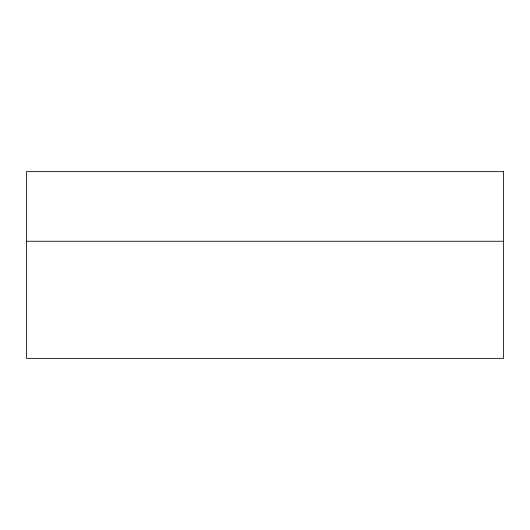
<?xml version="1.0" encoding="UTF-8"?>
<svg xmlns="http://www.w3.org/2000/svg" width="530" height="530" viewBox="0 0 530 530"><rect width="100%" height="100%" fill="white"/><g stroke="black" fill="none" stroke-linecap="round" stroke-linejoin="round"><path stroke-width="0.79" d="M26.5 241.263L503.5 241.263M503.5 171.64L26.5 171.64L26.5 358.359L503.5 358.359L503.5 171.64"/></g></svg>
